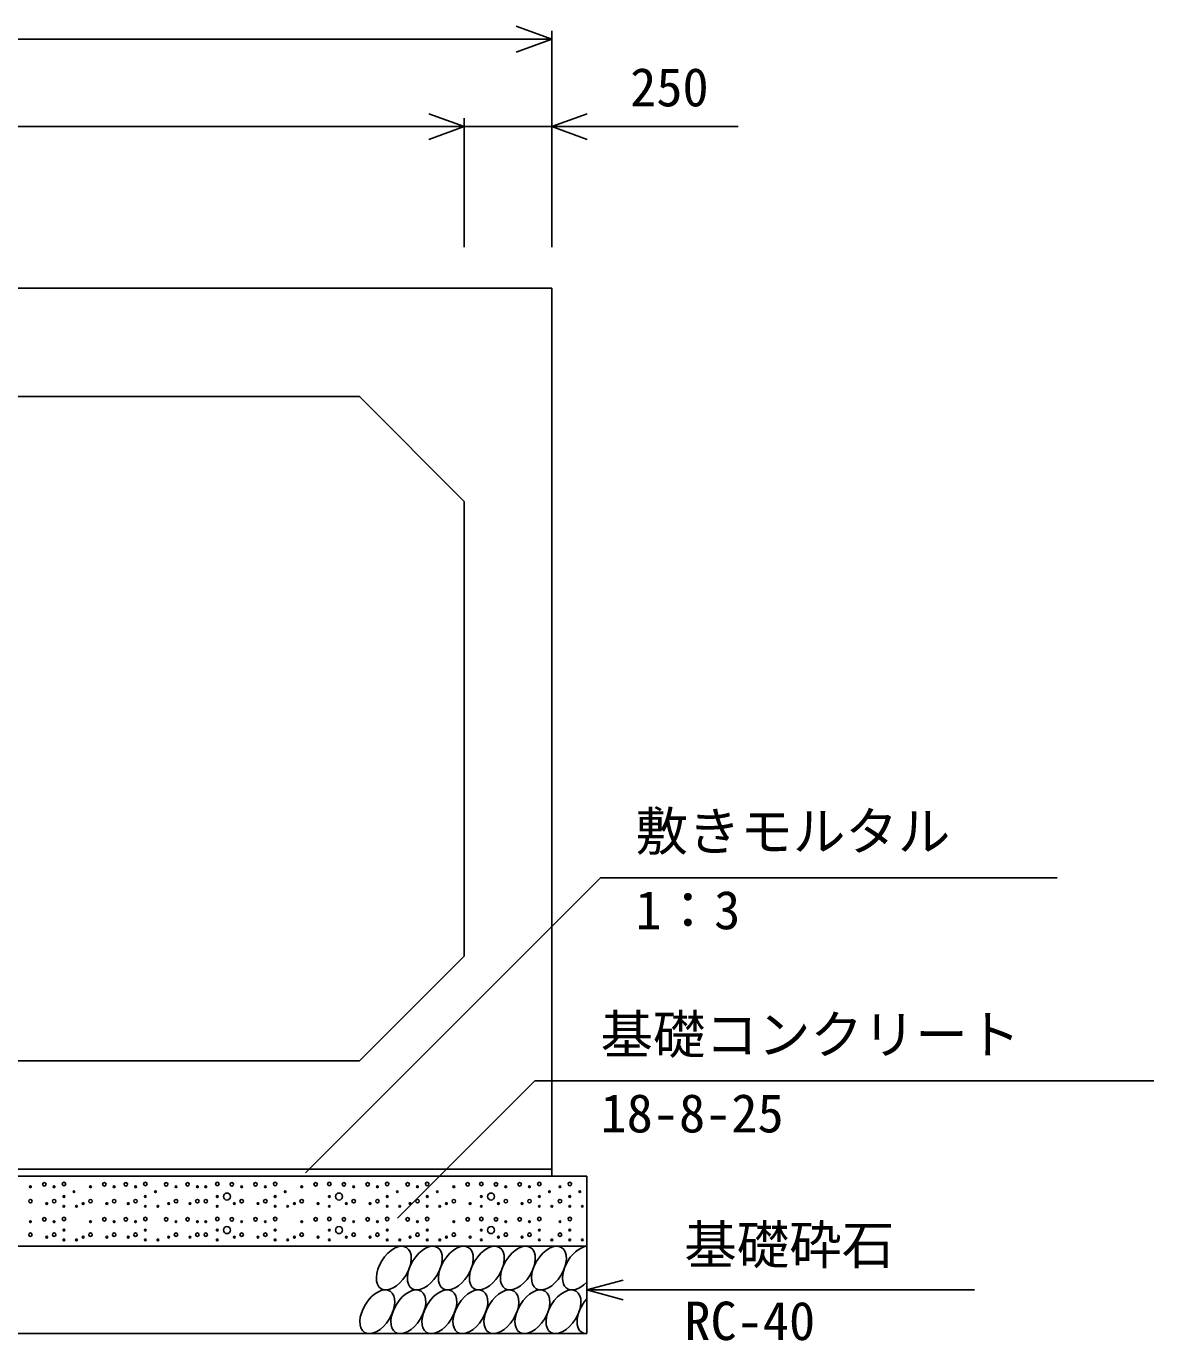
# Model space of a CAD drawing. Units: millimetres, scale not verified. Extents: x -100800 to 100800, y -35640 to 35640.
# Drawn here: x 51657 to 54880, y -21220 to -17460 of the extents above; entities that cross this region are included whole.
import ezdxf
from ezdxf.enums import TextEntityAlignment as Align

# ---------------------------------------------------------------- set-up
doc = ezdxf.new("R2010")
doc.units = ezdxf.units.MM
doc.header["$LTSCALE"] = 120
for name, color, linetype, lineweight in [('0-0_DIM', 7, 'Continuous', 25), ('0-2_HATCH', 6, 'Continuous', 25), ('0-5_OUTLINE', 3, 'Continuous', 25)]:
    doc.layers.add(name, color=color, linetype=linetype, lineweight=lineweight)
doc.styles.add('ＭＳ ゴシック', font='')
doc.styles.get('ＭＳ ゴシック').set_extended_font_data('MS Gothic')

msp = doc.modelspace()

# ---------------------------------------------------------------- linework, layer by layer
at = {"layer": '0-0_DIM'}
for p, q in [((53159.1, -17473.4), (53159.1, -18092)), ((49159.1, -17497.4), (53159.1, -17497.4)), ((52909.1, -17723.4), (52909.1, -18092)), ((53691.8, -17747.4), (53159.1, -17747.4)), ((53299, -19895.8), (52454.9, -20739.8)), ((53299, -19895.8), (54604.7, -19895.8)), ((53111.3, -20476.9), (52718.5, -20869.7)), ((53111.3, -20476.9), (54880.3, -20476.9)), ((53259.1, -21074.7), (53363.4, -21046.7)), ((53259.1, -21074.7), (54368, -21074.7)), ((53259.1, -21074.7), (53363.4, -21102.7))]:
    msp.add_line(p, q, dxfattribs=at)
for points in [[(53057.6, -17534.3), (53159.1, -17497.4), (53057.6, -17460.4)], [(52807.6, -17784.3), (52909.1, -17747.4), (52807.6, -17710.4)], [(53260.6, -17784.3), (53159.1, -17747.4), (53260.6, -17710.4)], [(49159.1, -17747.4), (49409.1, -17747.4), (52909.1, -17747.4), (53159.1, -17747.4)]]:
    msp.add_lwpolyline(points, dxfattribs=at)
at = {"layer": '0-2_HATCH'}
for centre, radius in [((51668.7, -20779.5), 2.5), ((51708.4, -20772.5), 5), ((51736.4, -20779.5), 2.5), ((51764.5, -20771.6), 5), ((51840.4, -20779.5), 2.5), ((51880.2, -20772.5), 5), ((51908.2, -20779.5), 2.5), ((51941.3, -20772.5), 5), ((51969.3, -20779.5), 2.5), ((51997.3, -20771.6), 5), ((52056.9, -20772.5), 5), ((52085, -20779.5), 2.5), ((52118, -20772.5), 5), ((52146.1, -20779.5), 2.5), ((52170, -20779.5), 2.5), ((52202.9, -20771.6), 5), ((52244.6, -20772.5), 5), ((52272.6, -20779.5), 2.5), ((52312.4, -20772.5), 5), ((52340.4, -20779.5), 2.5), ((52368.5, -20771.6), 5), ((52444.4, -20779.5), 2.5), ((52484.1, -20772.5), 5), ((52523.2, -20771.6), 5), ((52565, -20772.5), 5), ((52593, -20779.5), 2.5), ((52632.8, -20772.5), 5), ((52660.8, -20779.5), 2.5), ((52688.8, -20771.6), 5), ((52747.1, -20772.5), 5), ((52775.2, -20779.5), 2.5), ((52803.2, -20771.6), 5), ((52879.2, -20779.5), 2.5), ((52918.9, -20772.5), 5), ((52958, -20771.6), 5), ((52999.7, -20772.5), 5), ((53027.8, -20779.5), 2.5), ((53067.5, -20772.5), 5), ((53095.5, -20779.5), 2.5), ((53123.6, -20771.6), 5), ((53182.7, -20779.5), 2.5), ((53210.8, -20771.6), 5), ((51668.7, -20820.7), 5), ((51715.4, -20827.7), 2.5), ((51736.4, -20820.7), 5), ((51764.5, -20807.5), 2.5), ((51793.4, -20793.5), 2.5), ((51819.4, -20827.7), 2.5), ((51840.4, -20820.7), 5), ((51887.2, -20827.7), 2.5), ((51908.2, -20820.7), 5), ((51948.3, -20827.7), 2.5), ((51969.3, -20820.7), 5), ((51997.3, -20807.5), 2.5), ((52026.2, -20793.5), 2.5), ((52064, -20827.7), 2.5), ((52085, -20820.7), 5), ((52125, -20827.7), 2.5), ((52146.1, -20820.7), 5), ((52170, -20820.7), 5), ((52202.9, -20807.5), 2.5), ((52230.6, -20807.5), 10), ((52251.6, -20827.7), 2.5), ((52272.6, -20820.7), 5), ((52319.4, -20827.7), 2.5), ((52340.4, -20820.7), 5), ((52368.5, -20807.5), 2.5), ((52397.3, -20793.5), 2.5), ((52423.4, -20827.7), 2.5), ((52444.4, -20820.7), 5), ((52491.1, -20827.7), 2.5), ((52523.2, -20807.5), 2.5), ((52551, -20807.5), 10), ((52572, -20827.7), 2.5), ((52593, -20820.7), 5), ((52639.8, -20827.7), 2.5), ((52660.8, -20820.7), 5), ((52688.8, -20807.5), 2.5), ((52717.7, -20793.5), 2.5), ((52754.1, -20827.7), 2.5), ((52775.2, -20820.7), 5), ((52803.2, -20807.5), 2.5), ((52832.1, -20793.5), 2.5), ((52858.1, -20827.7), 2.5), ((52879.2, -20820.7), 5), ((52925.9, -20827.7), 2.5), ((52958, -20807.5), 2.5), ((52985.7, -20807.5), 10), ((53006.7, -20827.7), 2.5), ((53027.8, -20820.7), 5), ((53074.5, -20827.7), 2.5), ((53095.5, -20820.7), 5), ((53123.6, -20807.5), 2.5), ((53152.5, -20793.5), 2.5), ((53182.7, -20820.7), 5), ((53210.8, -20807.5), 2.5), ((53239.6, -20793.5), 2.5), ((51764.5, -20835.6), 2.5), ((51800.4, -20835.6), 2.5), ((51997.3, -20835.6), 2.5), ((52033.2, -20835.6), 2.5), ((52202.9, -20835.6), 2.5), ((52368.5, -20835.6), 2.5), ((52404.3, -20835.6), 2.5), ((52523.2, -20835.6), 2.5), ((52688.8, -20835.6), 2.5), ((52724.7, -20835.6), 2.5), ((52803.2, -20835.6), 2.5), ((52839.1, -20835.6), 2.5), ((52958, -20835.6), 2.5), ((53123.6, -20835.6), 2.5), ((53159.5, -20835.6), 2.5), ((53210.8, -20835.6), 2.5), ((53246.6, -20835.6), 2.5), ((51668.7, -20879.5), 2.5), ((51708.4, -20872.5), 5), ((51736.4, -20879.5), 2.5), ((51764.5, -20871.6), 5), ((51764.5, -20903.6), 2.5), ((51840.4, -20879.5), 2.5), ((51880.2, -20872.5), 5), ((51908.2, -20879.5), 2.5), ((51941.3, -20872.5), 5), ((51969.3, -20879.5), 2.5), ((51997.3, -20871.6), 5), ((51997.3, -20903.6), 2.5), ((52056.9, -20872.5), 5), ((52085, -20879.5), 2.5), ((52118, -20872.5), 5), ((52146.1, -20879.5), 2.5), ((52170, -20879.5), 2.5), ((52202.9, -20871.6), 5), ((52202.9, -20903.6), 2.5), ((52230.6, -20903.6), 10), ((52244.6, -20872.5), 5), ((52272.6, -20879.5), 2.5), ((52312.4, -20872.5), 5), ((52340.4, -20879.5), 2.5), ((52368.5, -20871.6), 5), ((52368.5, -20903.6), 2.5), ((52444.4, -20879.5), 2.5), ((52484.1, -20872.5), 5), ((52523.2, -20871.6), 5), ((52523.2, -20903.6), 2.5), ((52551, -20903.6), 10), ((52565, -20872.5), 5), ((52593, -20879.5), 2.5), ((52632.8, -20872.5), 5), ((52660.8, -20879.5), 2.5), ((52688.8, -20871.6), 5), ((52688.8, -20903.6), 2.5), ((52747.1, -20872.5), 5), ((52775.2, -20879.5), 2.5), ((52803.2, -20871.6), 5), ((52803.2, -20903.6), 2.5), ((52879.2, -20879.5), 2.5), ((52918.9, -20872.5), 5), ((52958, -20871.6), 5), ((52958, -20903.6), 2.5), ((52985.7, -20903.6), 10), ((52999.7, -20872.5), 5), ((53027.8, -20879.5), 2.5), ((53067.5, -20872.5), 5), ((53095.5, -20879.5), 2.5), ((53123.6, -20871.6), 5), ((53123.6, -20903.6), 2.5), ((53182.7, -20879.5), 2.5), ((53210.8, -20871.6), 5), ((53210.8, -20903.6), 2.5), ((51668.7, -20916.8), 5), ((51715.4, -20923.8), 2.5), ((51736.4, -20916.8), 5), ((51764.5, -20931.6), 2.5), ((51800.4, -20931.6), 2.5), ((51819.4, -20923.8), 2.5), ((51840.4, -20916.8), 5), ((51887.2, -20923.8), 2.5), ((51908.2, -20916.8), 5), ((51948.3, -20923.8), 2.5), ((51969.3, -20916.8), 5), ((51997.3, -20931.6), 2.5), ((52033.2, -20931.6), 2.5), ((52064, -20923.8), 2.5), ((52085, -20916.8), 5), ((52125, -20923.8), 2.5), ((52146.1, -20916.8), 5), ((52170, -20916.8), 5), ((52202.9, -20931.6), 2.5), ((52251.6, -20923.8), 2.5), ((52272.6, -20916.8), 5), ((52319.4, -20923.8), 2.5), ((52340.4, -20916.8), 5), ((52368.5, -20931.6), 2.5), ((52404.3, -20931.6), 2.5), ((52423.4, -20923.8), 2.5), ((52444.4, -20916.8), 5), ((52491.1, -20923.8), 2.5), ((52523.2, -20931.6), 2.5), ((52572, -20923.8), 2.5), ((52593, -20916.8), 5), ((52639.8, -20923.8), 2.5), ((52660.8, -20916.8), 5), ((52688.8, -20931.6), 2.5), ((52724.7, -20931.6), 2.5), ((52754.1, -20923.8), 2.5), ((52775.2, -20916.8), 5), ((52803.2, -20931.6), 2.5), ((52839.1, -20931.6), 2.5), ((52858.1, -20923.8), 2.5), ((52879.2, -20916.8), 5), ((52925.9, -20923.8), 2.5), ((52958, -20931.6), 2.5), ((53006.7, -20923.8), 2.5), ((53027.8, -20916.8), 5), ((53074.5, -20923.8), 2.5), ((53095.5, -20916.8), 5), ((53123.6, -20931.6), 2.5), ((53159.5, -20931.6), 2.5), ((53182.7, -20916.8), 5), ((53210.8, -20931.6), 2.5), ((53246.6, -20931.6), 2.5)]:
    msp.add_circle(centre, radius, dxfattribs=at)
for centre in [(52707.6, -21012.2), (52796.3, -21012.2), (52885, -21012.2), (52973.7, -21012.2), (53062.4, -21012.2), (53151.1, -21012.2), (52660.5, -21137.2), (52749.2, -21137.2), (52837.9, -21137.2), (52926.6, -21137.2), (53015.3, -21137.2), (53104, -21137.2), (53192.7, -21137.2)]:
    msp.add_ellipse(centre, major_axis=(36.4, 58.9), ratio=0.5792, dxfattribs=at)
for centre, start_param, end_param in [((53239.8, -21012.2), 0.419949, 4.357003), ((53281.4, -21137.2), 1.28053, 3.496422)]:
    msp.add_ellipse(centre, major_axis=(36.4, 58.9), ratio=0.5792, start_param=start_param, end_param=end_param, dxfattribs=at)
at = {"layer": '0-5_OUTLINE'}
for p, q in [((49709.1, -18519.7), (52609.1, -18519.7)), ((52909.1, -18819.7), (52609.1, -18519.7)), ((52909.1, -18819.7), (52909.1, -20119.7)), ((52609.1, -20419.7), (52909.1, -20119.7)), ((52609.1, -20419.7), (49709.1, -20419.7)), ((49059.1, -20749.7), (53259.1, -20749.7)), ((53159.1, -20729.7), (49159.1, -20729.7)), ((53259.1, -20749.7), (53259.1, -21199.7)), ((49059.1, -20949.7), (53259.1, -20949.7)), ((49059.1, -21199.7), (53259.1, -21199.7))]:
    msp.add_line(p, q, dxfattribs=at)
msp.add_lwpolyline([(49159.1, -18209.7), (53159.1, -18209.7), (53159.1, -20749.7)], dxfattribs=at)

# ---------------------------------------------------------------- texts
at = {"layer": '0-0_DIM', "style": 'ＭＳ ゴシック'}
for s, p in [('250', (53383.4, -17722.4)), ('敷きモルタル', (53398.6, -19850.8)), ('1：3', (53398.6, -20076)), ('基礎コンクリート', (53298.6, -20432)), ('18-8-25', (53298.6, -20657.1)), ('基礎砕石', (53538.3, -21033.5)), ('RC-40', (53538.3, -21251.1))]:
    msp.add_text(s, height=110, dxfattribs=at).set_placement(p, align=Align.BOTTOM_LEFT)

doc.saveas('drawing.dxf')
